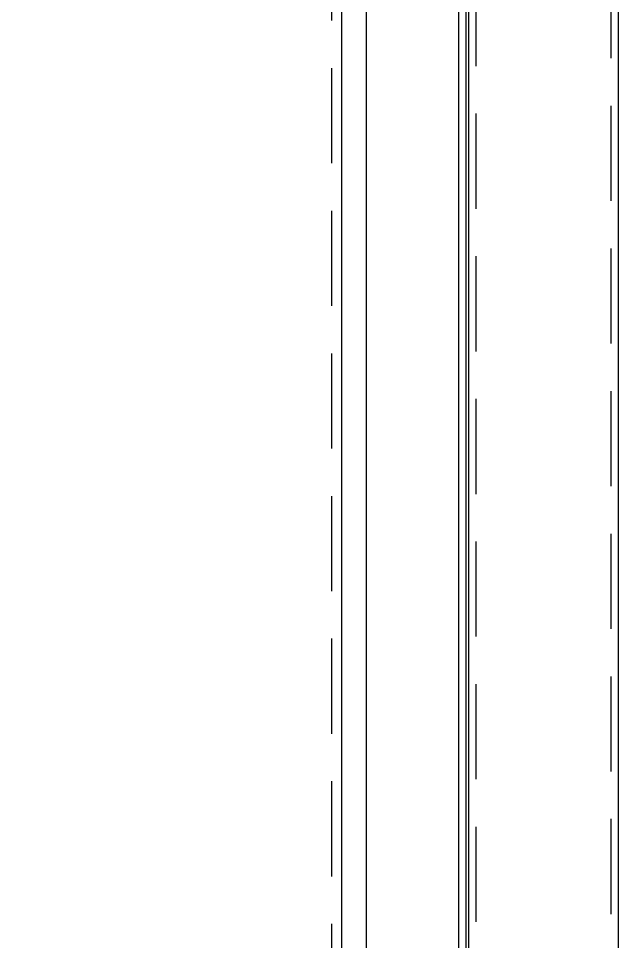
# Model space of a CAD drawing. Header units: millimetres. Extents: x 28713 to 59118, y -54378 to -19615.
# Drawn here: x 37350 to 37470.3, y -51820.9 to -51636 of the extents above; entities that cross this region are included whole.
import ezdxf

# ---------------------------------------------------------------- set-up
doc = ezdxf.new("R2010")
doc.units = ezdxf.units.MM
doc.header["$LTSCALE"] = 3
doc.linetypes.add('HIDDEN', pattern=[9.525, 6.35, -3.175])
doc.layers.add('@.VISIBLE', color=7, linetype='Continuous')

msp = doc.modelspace()

# ---------------------------------------------------------------- linework, layer by layer
at = {"layer": '@.VISIBLE'}
for points in [[(36870.26, -52388.43), (37470.26, -52388.43), (37470.26, -51388.43), (36870.26, -51388.43)], [(36900.26, -52358.43), (37440.26, -52358.43), (37440.26, -51418.43), (36900.26, -51418.43)]]:
    msp.add_lwpolyline(points, close=True, dxfattribs=at)
at = {"layer": '@.VISIBLE', "linetype": 'HIDDEN'}
for points in [[(36871.76, -52386.93), (37468.76, -52386.93), (37468.76, -51389.93), (36871.76, -51389.93)], [(36898.76, -52359.93), (37441.76, -52359.93), (37441.76, -51416.93), (36898.76, -51416.93)]]:
    msp.add_lwpolyline(points, close=True, dxfattribs=at)
at = {"layer": '@.VISIBLE', "color": 6}
for points in [[(36900.76, -52357.93), (37439.76, -52357.93), (37439.76, -51418.93), (36900.76, -51418.93)], [(36902.26, -52356.43), (37438.26, -52356.43), (37438.26, -51420.43), (36902.26, -51420.43)], [(36920.76, -52337.93), (37419.76, -52337.93), (37419.76, -51438.93), (36920.76, -51438.93)]]:
    msp.add_lwpolyline(points, close=True, dxfattribs=at)
at = {"layer": '@.VISIBLE', "color": 151}
msp.add_lwpolyline([(36925.76, -51443.93), (37414.76, -51443.93), (37414.76, -52332.93), (36925.76, -52332.93)], close=True, dxfattribs=at)
at = {"layer": '@.VISIBLE', "color": 151, "linetype": 'HIDDEN'}
msp.add_lwpolyline([(36927.76, -51445.93), (37412.76, -51445.93), (37412.76, -52330.93), (36927.76, -52330.93)], close=True, dxfattribs=at)

doc.saveas('drawing.dxf')
